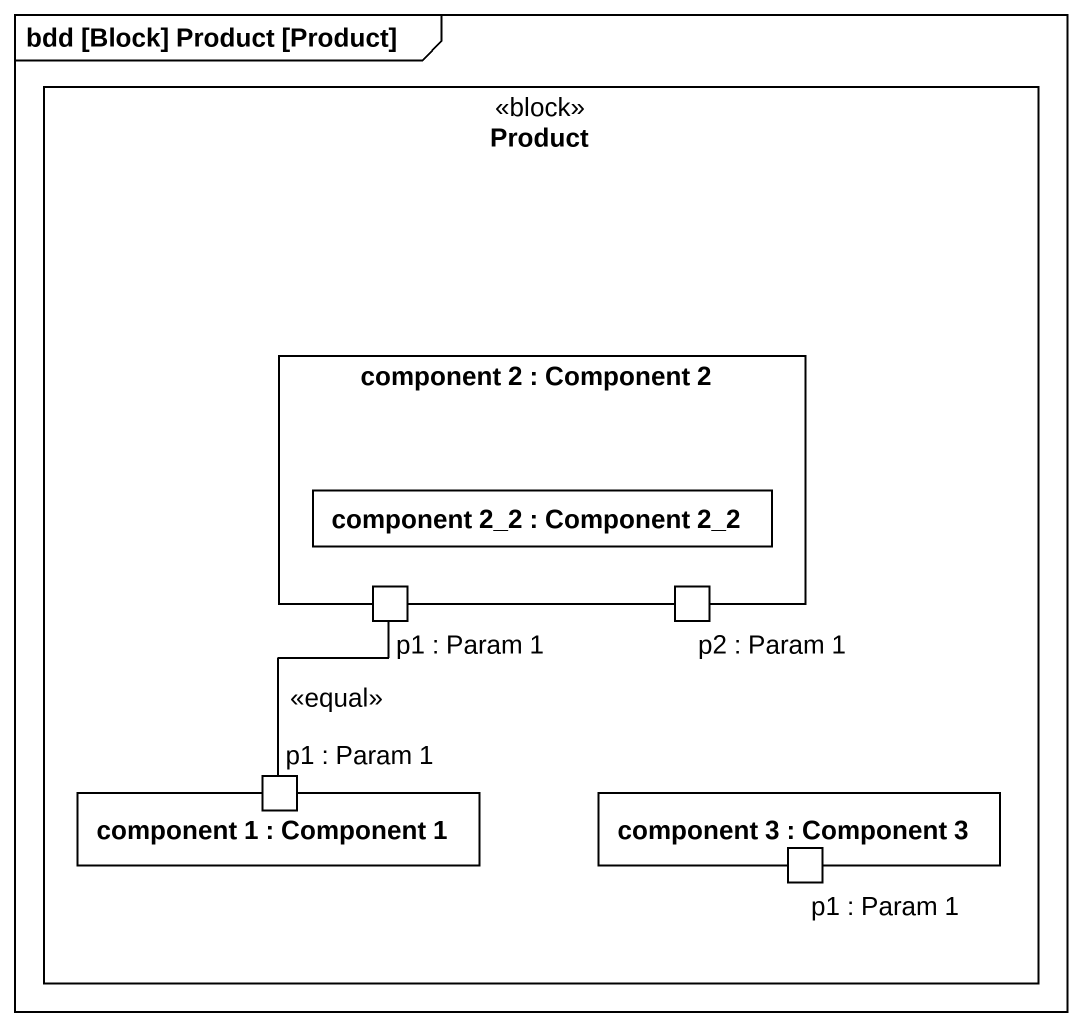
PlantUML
@startuml
mainframe bdd [Block] Product [Product]
rectangle Product <<block>> {
  rectangle "component 2 : Component 2" as component_2 {
    rectangle "component 2_2 : Component 2_2" as component_2_2
    port "p1 : Param 1" as p1_Param_1
    port "p2 : Param 1" as p2_Param_1
  }
  rectangle "component 1 : Component 1" as component_1 {
    port "p1 : Param 1" as p1_Param_1_2
  }
  rectangle "component 3 : Component 3" as component_3 {
    port "p1 : Param 1" as p1_Param_1_3
  }
}
p1_Param_1_2 -up- p1_Param_1 : <<equal>>
@enduml
